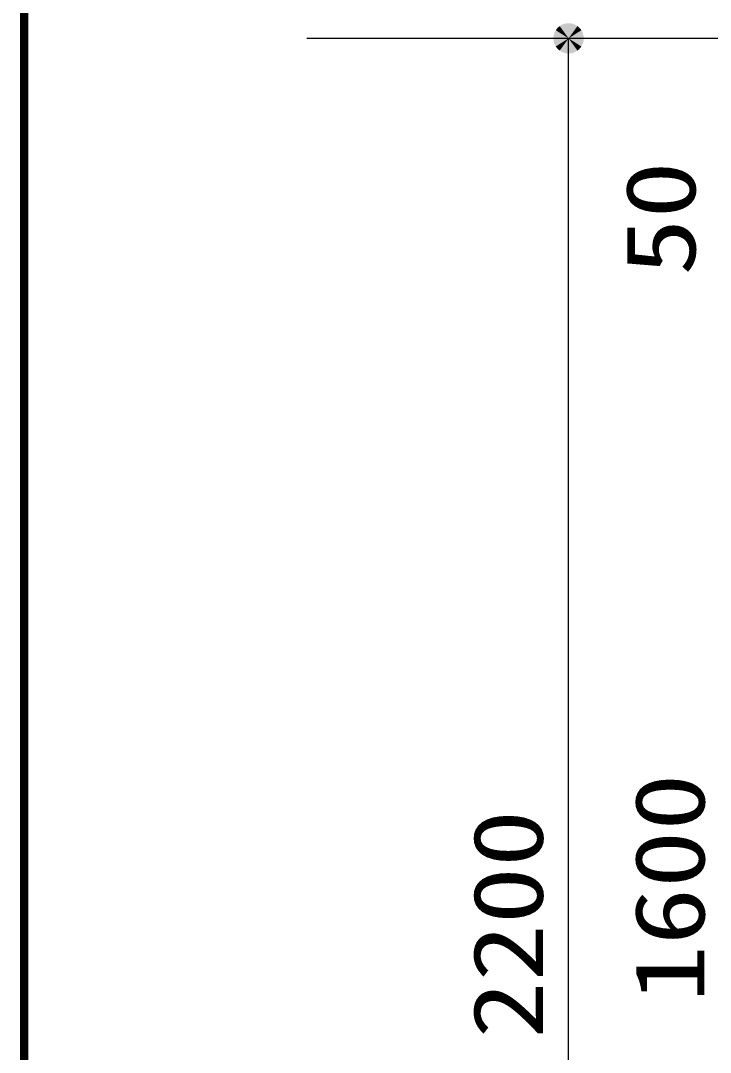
# Model space of a CAD drawing. Units: millimetres, scale not verified. Extents: x -8093 to 8093, y -5792 to 5792.
# Drawn here: x -8093 to -7240, y -2771 to -1495 of the extents above; entities that cross this region are included whole.
import ezdxf
from ezdxf.enums import TextEntityAlignment as Align

# ---------------------------------------------------------------- set-up
doc = ezdxf.new("R2010")
doc.units = ezdxf.units.MM
doc.header["$LTSCALE"] = 30
for name, color, linetype, lineweight in [('0-0_Axis_waku', 7, 'Continuous', 25), ('0-3_00クル-フ-1機器', 5, 'Continuous', 25), ('0-4_00クル-フ-6寸法', 132, 'Continuous', 25)]:
    doc.layers.add(name, color=color, linetype=linetype, lineweight=lineweight)
doc.styles.add('ＭＳ ゴシック', font='')
doc.styles.get('ＭＳ ゴシック').set_extended_font_data('MS Gothic')

msp = doc.modelspace()

# ---------------------------------------------------------------- linework, layer by layer
at = {"layer": '0-0_Axis_waku'}
for p, q in [((-8093.4, 5792.4), (-8093.4, -5792.4)), ((-8092.8, 5791.8), (-8092.8, -5791.8)), ((-8092.2, 5791.2), (-8092.2, -5791.2)), ((-8091.6, 5790.6), (-8091.6, -5790.6)), ((-8091, 5790), (-8091, -5790)), ((-8090.4, 5789.4), (-8090.4, -5789.4)), ((-8089.8, 5788.8), (-8089.8, -5788.8)), ((-8089.2, 5788.2), (-8089.2, -5788.2)), ((-8088.6, 5787.6), (-8088.6, -5787.6)), ((-8088, 5787), (-8088, -5787)), ((-8087.4, 5786.4), (-8087.4, -5786.4)), ((-8086.8, 5785.8), (-8086.8, -5785.8)), ((-8086.2, 5785.2), (-8086.2, -5785.2)), ((-8085.6, 5784.6), (-8085.6, -5784.6)), ((-8085, 5784), (-8085, -5784))]:
    msp.add_line(p, q, dxfattribs=at)
at = {"layer": '0-3_00クル-フ-1機器', "color": 2}
msp.add_line((-3321.48, -1516.58), (-7739.19, -1516.58), dxfattribs=at)
at = {"layer": '0-4_00クル-フ-6寸法', "color": 4}
for p in [(-7295.47, -1516.58), (-7415.47, -3716.58)]:
    msp.add_line(p, (-7415.47, -1516.58), dxfattribs=at)
at = {"layer": '0-4_00クル-フ-6寸法'}
for points in [[(-7415.47, -1516.58), (-7431.3, -1506.54), (-7429.92, -1504.63)], [(-7415.47, -1516.58), (-7429.92, -1504.63), (-7428.31, -1502.91)], [(-7415.47, -1516.58), (-7428.31, -1502.91), (-7426.49, -1501.41)], [(-7415.47, -1516.58), (-7426.49, -1501.41), (-7424.51, -1500.15)], [(-7415.47, -1516.58), (-7424.51, -1500.15), (-7422.38, -1499.15)], [(-7415.47, -1516.58), (-7422.38, -1499.15), (-7420.14, -1498.42)], [(-7415.47, -1516.58), (-7420.14, -1498.42), (-7417.82, -1497.98)], [(-7415.47, -1516.58), (-7417.82, -1497.98), (-7415.47, -1497.83)], [(-7415.47, -1516.58), (-7415.47, -1497.83), (-7413.12, -1497.98)], [(-7415.47, -1516.58), (-7413.12, -1497.98), (-7410.81, -1498.42)], [(-7415.47, -1516.58), (-7410.81, -1498.42), (-7408.57, -1499.15)], [(-7415.47, -1516.58), (-7408.57, -1499.15), (-7406.44, -1500.15)], [(-7415.47, -1516.58), (-7406.44, -1500.15), (-7404.45, -1501.41)], [(-7415.47, -1516.58), (-7404.45, -1501.41), (-7402.64, -1502.91)], [(-7415.47, -1516.58), (-7402.64, -1502.91), (-7401.03, -1504.63)], [(-7415.47, -1516.58), (-7401.03, -1504.63), (-7399.64, -1506.54)], [(-7415.47, -1516.58), (-7434.19, -1515.4), (-7433.89, -1513.07)], [(-7415.47, -1516.58), (-7434.19, -1517.76), (-7434.19, -1515.4)], [(-7415.47, -1516.58), (-7433.89, -1520.1), (-7434.19, -1517.76)], [(-7415.47, -1516.58), (-7433.89, -1513.07), (-7433.31, -1510.79)], [(-7415.47, -1516.58), (-7433.31, -1522.38), (-7433.89, -1520.1)], [(-7415.47, -1516.58), (-7433.31, -1510.79), (-7432.44, -1508.6)], [(-7415.47, -1516.58), (-7432.44, -1524.57), (-7433.31, -1522.38)], [(-7415.47, -1516.58), (-7432.44, -1508.6), (-7431.3, -1506.54)], [(-7415.47, -1516.58), (-7431.3, -1526.63), (-7432.44, -1524.57)], [(-7415.47, -1516.58), (-7429.92, -1528.53), (-7431.3, -1526.63)], [(-7415.47, -1516.58), (-7428.31, -1530.25), (-7429.92, -1528.53)], [(-7415.47, -1516.58), (-7426.49, -1531.75), (-7428.31, -1530.25)], [(-7415.47, -1516.58), (-7424.51, -1533.01), (-7426.49, -1531.75)], [(-7415.47, -1516.58), (-7422.38, -1534.02), (-7424.51, -1533.01)], [(-7415.47, -1516.58), (-7420.14, -1534.74), (-7422.38, -1534.02)], [(-7415.47, -1516.58), (-7417.82, -1535.18), (-7420.14, -1534.74)], [(-7415.47, -1516.58), (-7415.47, -1535.33), (-7417.82, -1535.18)], [(-7415.47, -1516.58), (-7399.64, -1506.54), (-7398.51, -1508.6)], [(-7415.47, -1516.58), (-7398.51, -1508.6), (-7397.64, -1510.79)], [(-7415.47, -1516.58), (-7397.64, -1510.79), (-7397.06, -1513.07)], [(-7415.47, -1516.58), (-7397.06, -1513.07), (-7396.76, -1515.4)], [(-7415.47, -1516.58), (-7396.76, -1515.4), (-7396.76, -1517.76)], [(-7415.47, -1516.58), (-7413.12, -1535.18), (-7415.47, -1535.33)], [(-7415.47, -1516.58), (-7410.81, -1534.74), (-7413.12, -1535.18)], [(-7415.47, -1516.58), (-7408.57, -1534.02), (-7410.81, -1534.74)], [(-7415.47, -1516.58), (-7406.44, -1533.01), (-7408.57, -1534.02)], [(-7415.47, -1516.58), (-7404.45, -1531.75), (-7406.44, -1533.01)], [(-7415.47, -1516.58), (-7402.64, -1530.25), (-7404.45, -1531.75)], [(-7415.47, -1516.58), (-7401.03, -1528.53), (-7402.64, -1530.25)], [(-7415.47, -1516.58), (-7399.64, -1526.63), (-7401.03, -1528.53)], [(-7415.47, -1516.58), (-7398.51, -1524.57), (-7399.64, -1526.63)], [(-7415.47, -1516.58), (-7397.64, -1522.38), (-7398.51, -1524.57)], [(-7415.47, -1516.58), (-7397.06, -1520.1), (-7397.64, -1522.38)], [(-7415.47, -1516.58), (-7396.76, -1517.76), (-7397.06, -1520.1)]]:
    msp.add_solid(points, dxfattribs=at)

# ---------------------------------------------------------------- texts
at = {"layer": '0-4_00クル-フ-6寸法', "color": 3, "style": 'ＭＳ ゴシック', "width": 1.2}
for s, p in [('50', (-7232.57, -1810.15)), ('1600', (-7221.32, -2708.87)), ('2200', (-7421.32, -2753.73))]:
    msp.add_text(s, height=86.66, rotation=90, dxfattribs=at).set_placement(p, align=Align.BOTTOM_LEFT)

doc.saveas('drawing.dxf')
